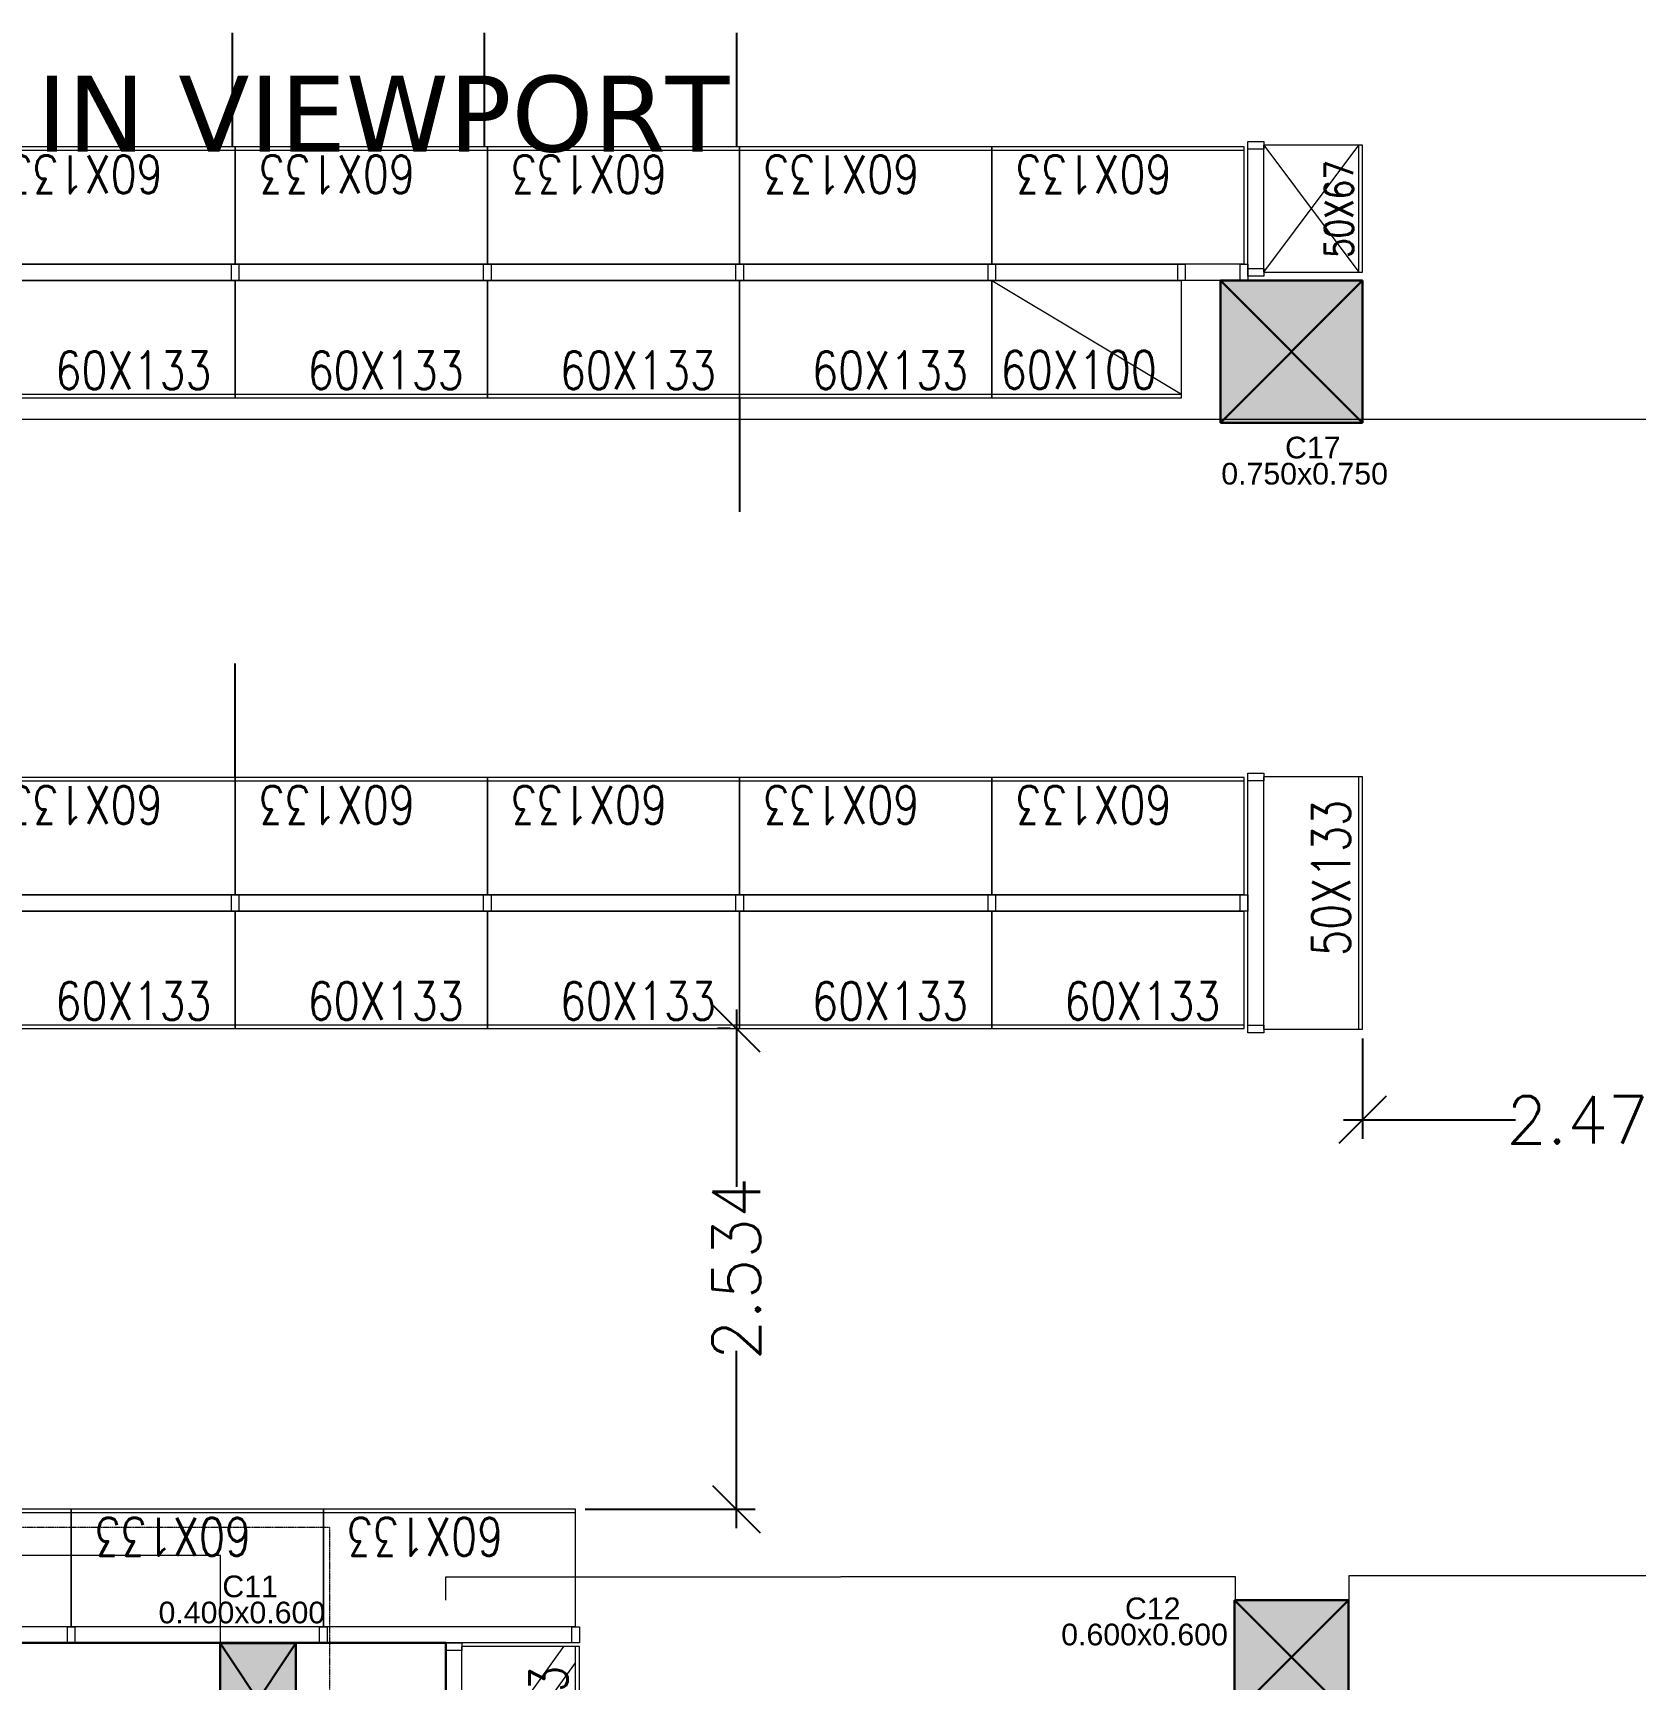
# Model space of a CAD drawing. Header units: inches. Extents: x 6 to 183294, y -48183 to 78918.
# Drawn here: x 141178 to 149626, y 41100 to 49781 of the extents above; entities that cross this region are included whole.
import ezdxf
from ezdxf.enums import TextEntityAlignment as Align

# ---------------------------------------------------------------- set-up
doc = ezdxf.new("R2010")
doc.units = ezdxf.units.IN
doc.header["$MEASUREMENT"] = 0
doc.header["$PDMODE"] = 35
doc.linetypes.add('PHANTOM2', pattern=[1.25, 0.625, -0.125, 0.125, -0.125, 0.125, -0.125])
for name, color, linetype, lineweight in [('Category', 8, 'Continuous', 0), ('DIM', 8, 'Continuous', 0), ('MUEBLES', 8, 'Continuous', 0), ('RACKS CORE & NON-CORE', 8, 'Continuous', 0), ('SDA_COL NO. DETAILS', 8, 'Continuous', 0), ('SDA_DETAIL MARKER', 8, 'PHANTOM2', 0), ('SDA_DIM', 8, 'Continuous', 5), ('SDA_RCC', 1, 'Continuous', 30), ('SDA_WALL', 7, 'Continuous', 30)]:
    doc.layers.add(name, color=color, linetype=linetype, lineweight=lineweight)
doc.layers.add('S-COLUMN', color=1, linetype='Continuous')
doc.styles.add('AR', font='arial.ttf')
doc.styles.add('arial', font='verdana.ttf')
doc.styles.add('ROMANS', font='simplex.shx', dxfattribs={"width": 0.7})
doc.styles.get("Standard").update_dxf_attribs({"font": 'txt.shx'})
doc.dimstyles.new('1-10', dxfattribs={"dimscale": 0.15, "dimtxt": 2.5, "dimasz": 2.5, "dimexe": 1, "dimexo": 0.5, "dimgap": 0.09, "dimtad": 0, "dimdec": 3, "dimzin": 0, "dimdsep": 46, "dimtxsty": 'Standard', "dimblk": 'OBLIQUE', "dimcen": 2.5, "dimdle": 1, "dimadec": 0, "dimazin": 0, "dimtfac": 1, "dimtdec": 3, "dimtofl": 0, "dimtmove": 0, "dimatfit": 3, "dimfxl": 0, "dimtolj": 1, "dimtzin": 0, "dimarcsym": 0})
doc.dimstyles.new('SDA-100', dxfattribs={"dimtxt": 0.2, "dimasz": 0.18, "dimexe": 0.18, "dimexo": 0.0625, "dimgap": 0.015, "dimtad": 0, "dimzin": 0, "dimdsep": 46, "dimtxsty": 'Standard', "dimblk": 'ARCHTICK', "dimcen": 0.09, "dimclrd": 27, "dimclre": 27, "dimclrt": 21, "dimadec": 0, "dimazin": 0, "dimtfac": 1, "dimtofl": 0, "dimtmove": 1, "dimatfit": 3, "dimfxl": 0, "dimtolj": 1, "dimtzin": 0, "dimlwd": -1, "dimlwe": -1, "dimarcsym": 0})

# ---------------------------------------------------------------- blocks, each defined once
blk = doc.blocks.new('COL NOS DETAIL 9 JUNE')
at = {"layer": 'SDA_COL NO. DETAILS', "ltscale": 0.8, "style": 'AR'}
for s, p in [('C17', (73.6635, -113.424, 198.9127)), ('0.750x0.750', (73.3272, -113.5618, 198.9127)), ('C11', (68.0598, -119.4298)), ('0.400x0.600', (67.7234, -119.5676)), ('C12', (72.8194, -119.5457, 198.9127)), ('0.600x0.600', (72.4831, -119.6836, 198.9127))]:
    blk.add_text(s, height=0.1143, dxfattribs=at).set_placement(p, align=Align.TOP_LEFT)
blk = doc.blocks.new('_ArchTick')
at = {"color": 0, "const_width": 0.15}
blk.add_lwpolyline([(-0.5, -0.5), (0.5, 0.5)], dxfattribs=at)
blk = doc.blocks.new('*D693')
at = {"layer": 'Defpoints', "color": 0}
for p in [(142168, 41751.7), (139469.2, 41289.8), (142168, 41289.8)]:
    blk.add_point(p, dxfattribs=at)
at = {"layer": 'SDA_DIM', "color": 27}
for p, q in [((139469.2, 41289.9), (139469.2, 41751.8)), ((139469.2, 41751.7), (140818, 41751.7)), ((142168, 41751.7), (140819.2, 41751.7)), ((142168, 41289.9), (142168, 41751.8))]:
    blk.add_line(p, q, dxfattribs=at)
at = {"layer": 'SDA_DIM', "color": 27, "xscale": 0.18, "yscale": 0.18, "zscale": 0.18, "rotation": 180}
blk.add_blockref('_ArchTick', (139469.2, 41751.7), dxfattribs=at)
at = {"layer": 'SDA_DIM', "color": 27, "xscale": 0.18, "yscale": 0.18, "zscale": 0.18}
blk.add_blockref('_ArchTick', (142168, 41751.7), dxfattribs=at)
at = {"layer": 'SDA_DIM', "color": 21, "insert": (140818.6, 41751.7), "char_height": 0.2, "attachment_point": 5}
blk.add_mtext('\\A1;2698.81', dxfattribs=at)
blk = doc.blocks.new('*D733')
at = {"layer": 'Defpoints', "color": 0}
for p in [(157430.1, 47742.6), (121659.7, 47654.1), (157430.1, 47569.8)]:
    blk.add_point(p, dxfattribs=at)
at = {"layer": 'SDA_DIM', "color": 27}
for p, q in [((121659.7, 47654.1), (121659.7, 47742.7)), ((121659.7, 47742.6), (139544.2, 47742.6)), ((157430.1, 47742.6), (139545.6, 47742.6)), ((157430.1, 47569.9), (157430.1, 47742.7))]:
    blk.add_line(p, q, dxfattribs=at)
at = {"layer": 'SDA_DIM', "color": 27, "xscale": 0.18, "yscale": 0.18, "zscale": 0.18, "rotation": 180}
blk.add_blockref('_ArchTick', (121659.7, 47742.6), dxfattribs=at)
at = {"layer": 'SDA_DIM', "color": 27, "xscale": 0.18, "yscale": 0.18, "zscale": 0.18}
blk.add_blockref('_ArchTick', (157430.1, 47742.6), dxfattribs=at)
at = {"layer": 'SDA_DIM', "color": 21, "insert": (139544.9, 47742.6), "char_height": 0.2, "attachment_point": 5}
blk.add_mtext('\\A1;35770.41', dxfattribs=at)
blk = doc.blocks.new('*D780')
at = {"layer": 'Defpoints', "color": 0}
for p in [(143355, 41639.3), (143355, 41515.6), (147519.2, 41515.6)]:
    blk.add_point(p, dxfattribs=at)
at = {"layer": 'SDA_DIM', "color": 27}
for p, q in [((143355, 41515.7), (143355, 41639.4)), ((143355, 41639.3), (145436.5, 41639.3)), ((147519.2, 41639.3), (145437.7, 41639.3)), ((147519.2, 41515.7), (147519.2, 41639.4))]:
    blk.add_line(p, q, dxfattribs=at)
at = {"layer": 'SDA_DIM', "color": 27, "xscale": 0.18, "yscale": 0.18, "zscale": 0.18, "rotation": 180}
blk.add_blockref('_ArchTick', (143355, 41639.3), dxfattribs=at)
at = {"layer": 'SDA_DIM', "color": 27, "xscale": 0.18, "yscale": 0.18, "zscale": 0.18}
blk.add_blockref('_ArchTick', (147519.2, 41639.3), dxfattribs=at)
at = {"layer": 'SDA_DIM', "color": 21, "insert": (145437.1, 41639.3), "char_height": 0.2, "attachment_point": 5}
blk.add_mtext('\\A1;4164.22', dxfattribs=at)
blk = doc.blocks.new('*D781')
at = {"layer": 'Defpoints', "color": 0}
for p in [(152745, 41645.4), (148119.2, 41515.6), (152745, 41290)]:
    blk.add_point(p, dxfattribs=at)
at = {"layer": 'SDA_DIM', "color": 27}
for p, q in [((148119.2, 41515.7), (148119.2, 41645.5)), ((148119.2, 41645.4), (150431.5, 41645.4)), ((152745, 41645.4), (150432.7, 41645.4)), ((152745, 41290), (152745, 41645.5))]:
    blk.add_line(p, q, dxfattribs=at)
at = {"layer": 'SDA_DIM', "color": 27, "xscale": 0.18, "yscale": 0.18, "zscale": 0.18, "rotation": 180}
blk.add_blockref('_ArchTick', (148119.2, 41645.4), dxfattribs=at)
at = {"layer": 'SDA_DIM', "color": 27, "xscale": 0.18, "yscale": 0.18, "zscale": 0.18}
blk.add_blockref('_ArchTick', (152745, 41645.4), dxfattribs=at)
at = {"layer": 'SDA_DIM', "color": 21, "insert": (150432.1, 41645.4), "char_height": 0.2, "attachment_point": 5}
blk.add_mtext('\\A1;4625.78', dxfattribs=at)
blk = doc.blocks.new('column')
at = {"layer": 'SDA_RCC'}
h = blk.add_hatch(color=252, dxfattribs=at)
h.dxf.hatch_style = 1
h.paths.add_polyline_path([(-0.5, 0.5), (-0.5, -0.5), (0.5, -0.5), (0.5, 0.5)])
for p, q in [((-0.5, 0.5), (-0.5, -0.5)), ((0.5, 0.5), (-0.5, 0.5)), ((-0.5, -0.5), (0.5, 0.5)), ((0.5, -0.5), (-0.5, 0.5)), ((0.5, -0.5), (0.5, 0.5)), ((-0.5, -0.5), (0.5, -0.5))]:
    blk.add_line(p, q, dxfattribs=at)
blk = doc.blocks.new('NEW COLS 9 JUNE')
at = {"layer": 'S-COLUMN'}
for p, xscale, yscale in [((73.7021, -112.9748, -197.598), 0.75, 0.7504197736397487), ((73.7021, -119.86, -197.598), 0.6000000000000227, 0.600419773639743), ((68.2526, -120.0854, -197.598), 0.3999999999999773, 0.5999999999999943)]:
    blk.add_blockref('column', p, dxfattribs=dict(at, xscale=xscale, yscale=yscale))
blk = doc.blocks.new('*U502')
at = {"color": 150}
for p, q in [((20, 0), (850, 0)), ((20, -85), (850, -85)), ((20, -85), (20, -705)), ((850, -705), (850, -85)), ((20, -685), (850, -685)), ((20, -705), (850, -705))]:
    blk.add_line(p, q, dxfattribs=at)
for p, q in [((105.3, -85), (850, -623.3)), ((20, -146.7), (764.7, -685))]:
    blk.add_line(p, q)
for points in [[(40, 0), (40, -85), (0, -85), (0, 0)], [(870, 0), (870, -85), (830, -85), (830, 0)]]:
    blk.add_lwpolyline(points, close=True, dxfattribs=at)
at = {"style": 'ROMANS', "width": 0.8}
blk.add_text('60X83', height=200, dxfattribs=at).set_placement((62.8, -642.2))
blk = doc.blocks.new('*U501')
at = {"color": 150, "true_color": 0x007af5}
for p, q in [((20, 0), (1350, 0)), ((20, -85), (1350, -85)), ((20, -85), (20, -705)), ((1350, -705), (1350, -85)), ((20, -685), (1350, -685)), ((20, -705), (1350, -705))]:
    blk.add_line(p, q, dxfattribs=at)
for points in [[(40, 0), (40, -85), (0, -85), (0, 0)], [(1370, 0), (1370, -85), (1330, -85), (1330, 0)]]:
    blk.add_lwpolyline(points, close=True, dxfattribs=at)
at = {"style": 'ROMANS', "width": 0.8}
blk.add_text('60X133', height=200, dxfattribs=at).set_placement((402.3, -659.2))
blk = doc.blocks.new('*U510')
at = {"color": 1, "lineweight": 5, "ltscale": 0.025, "true_color": 0xeb0000}
for p, q in [((20, -85), (20, -605)), ((1350, -605), (1350, -85)), ((20, -585), (1350, -585)), ((20, -605), (1350, -605))]:
    blk.add_line(p, q, dxfattribs=at)
at = {"layer": 'MUEBLES', "color": 42, "lineweight": 5, "true_color": 0xe08b0b}
for p, q in [((20, 0), (1350, 0)), ((20, -85), (1350, -85))]:
    blk.add_line(p, q, dxfattribs=at)
for points in [[(40, 0), (40, -85), (0, -85), (0, 0)], [(1370, 0), (1370, -85), (1330, -85), (1330, 0)]]:
    blk.add_lwpolyline(points, close=True, dxfattribs=at)
at = {"style": 'ROMANS', "width": 0.8}
blk.add_text('50X133', height=200, dxfattribs=at).set_placement((406.1, -538.8))
blk = doc.blocks.new('*U506')
at = {"color": 150}
for p, q in [((20, 0), (1020, 0)), ((20, -85), (1020, -85)), ((20, -85), (20, -705)), ((1020, -705), (1020, -85)), ((20, -685), (1020, -685)), ((20, -705), (1020, -705))]:
    blk.add_line(p, q, dxfattribs=at)
blk.add_line((20, -85), (1020, -685))
for points in [[(40, 0), (40, -85), (0, -85), (0, 0)], [(1040, 0), (1040, -85), (1000, -85), (1000, 0)]]:
    blk.add_lwpolyline(points, close=True, dxfattribs=at)
at = {"style": 'ROMANS', "width": 0.8}
blk.add_text('60X100', height=200, dxfattribs=at).set_placement((67.2, -657))
blk = doc.blocks.new('*U511')
at = {"color": 1, "lineweight": 5, "ltscale": 0.025}
for p, q in [((20, -85), (20, -605)), ((690, -605), (690, -85)), ((20, -585), (690, -585)), ((20, -605), (690, -605))]:
    blk.add_line(p, q, dxfattribs=at)
for p, q in [((20, -85), (690, -585)), ((690, -85), (20, -585))]:
    blk.add_line(p, q)
at = {"layer": 'MUEBLES', "color": 40, "lineweight": 5}
for p, q in [((20, 0), (690, 0)), ((20, -85), (690, -85))]:
    blk.add_line(p, q, dxfattribs=at)
for points in [[(40, 0), (40, -85), (0, -85), (0, 0)], [(710, 0), (710, -85), (670, -85), (670, 0)]]:
    blk.add_lwpolyline(points, close=True, dxfattribs=at)
at = {"style": 'ROMANS', "width": 0.8}
blk.add_text('50X67', height=150, dxfattribs=at).set_placement((96.1, -555.4))
blk = doc.blocks.new('_Oblique')
at = {"color": 0, "linetype": 'ByBlock', "lineweight": -2}
blk.add_line((-0.5, -0.5), (0.5, 0.5), dxfattribs=at)
blk = doc.blocks.new('*D521')
at = {"layer": 'Defpoints', "color": 0, "transparency": 16777216}
for p in [(-0.0001, -12.272), (2.4793, -12.4381, 197.598), (2.4793, -12.7512)]:
    blk.add_point(p, dxfattribs=at)
at = {"layer": 'DIM', "color": 0, "lineweight": -2, "transparency": 16777216}
for p, q in [((-0.0001, -12.322), (-0.0001, -12.8512)), ((2.4793, -12.4881), (2.4793, -12.8512)), ((-0.1001, -12.7512), (0.8064, -12.7512)), ((2.5793, -12.7512), (1.6728, -12.7512))]:
    blk.add_line(p, q, dxfattribs=at)
at = {"layer": 'DIM', "color": 0, "lineweight": -2, "transparency": 16777216, "xscale": 0.25, "yscale": 0.25, "zscale": 0.25, "rotation": 180}
blk.add_blockref('_Oblique', (-0.0001, -12.7512), dxfattribs=at)
at = {"layer": 'DIM', "color": 0, "lineweight": -2, "transparency": 16777216, "xscale": 0.25, "yscale": 0.25, "zscale": 0.25}
blk.add_blockref('_Oblique', (2.4793, -12.7512), dxfattribs=at)
at = {"layer": 'DIM', "color": 0, "lineweight": -3, "transparency": 16777216, "insert": (1.2396, -12.7512), "char_height": 0.25, "attachment_point": 5}
blk.add_mtext('\\A1;2.479', dxfattribs=at)
blk = doc.blocks.new('*D547')
at = {"layer": 'Defpoints', "color": 0, "transparency": 16777216}
for p in [(-3.3023, -12.2695), (-3.2851, -12.2695), (-4.1497, -14.8038, 98.799)]:
    blk.add_point(p, dxfattribs=at)
at = {"layer": 'DIM', "color": 0, "lineweight": -2, "transparency": 16777216}
for p, q in [((-3.3023, -12.1695), (-3.3023, -13.1042)), ((-3.3351, -12.2695), (-3.4023, -12.2695)), ((-3.3023, -14.9038), (-3.3023, -13.9691)), ((-4.0997, -14.8038), (-3.2023, -14.8038))]:
    blk.add_line(p, q, dxfattribs=at)
at = {"layer": 'DIM', "color": 0, "lineweight": -2, "transparency": 16777216, "xscale": 0.25, "yscale": 0.25, "zscale": 0.25}
for p, rotation in [((-3.3023, -12.2695), 90), ((-3.3023, -14.8038), 270)]:
    blk.add_blockref('_Oblique', p, dxfattribs=dict(at, rotation=rotation))
at = {"layer": 'DIM', "color": 0, "lineweight": -3, "transparency": 16777216, "insert": (-3.3023, -13.5366), "char_height": 0.25, "attachment_point": 5, "rotation": 90}
blk.add_mtext('\\A1;2.534', dxfattribs=at)
blk = doc.blocks.new('gr cat')
at = {"layer": 'Category', "lineweight": -3}
for p, q in [((-5.9597, -7.6186, 197.598), (-5.9597, -7.0186, 197.598)), ((-4.6297, -7.6186, 197.598), (-4.6297, -7.0186, 197.598)), ((-3.2997, -7.6186, 197.598), (-3.2997, -7.0186, 197.598)), ((-3.2851, -8.9436, 197.598), (-3.2851, -9.5436, 197.598)), ((-5.9451, -10.9445, 197.598), (-5.9451, -10.3445, 197.598))]:
    blk.add_line(p, q, dxfattribs=at)
at = {"layer": 'RACKS CORE & NON-CORE'}
for name, p, xscale, yscale, zscale, rotation in [('*U501', (-5.9251, -8.3236, 197.598), 0.001, 0.001, 0.001, 180), ('*U501', (-4.5951, -8.3236, 197.598), 0.001, 0.001, 0.001, 180), ('*U501', (-3.2651, -8.3236, 197.598), 0.001, 0.001, 0.001, 180), ('*U501', (-1.9351, -8.3236, 197.598), 0.001, 0.001, 0.001, 180), ('*U501', (-0.6051, -8.3236, 197.598), 0.001, 0.001, 0.001, 180), ('*U511', (-0.6051, -8.3011, 197.598), 0.001000000000000001, 0.001000000000000001, 0.001000000000000001, 90), ('*U510', (-0.6051, -12.292, 197.598), 0.001000000000000001, 0.001000000000000001, 0.001000000000000001, 90), ('*U501', (-5.9251, -11.6495, 197.598), 0.001, 0.001, 0.001, 180), ('*U501', (-4.5951, -11.6495, 197.598), 0.001, 0.001, 0.001, 180), ('*U501', (-3.2651, -11.6495, 197.598), 0.001, 0.001, 0.001, 180), ('*U501', (-1.9351, -11.6495, 197.598), 0.001, 0.001, 0.001, 180), ('*U501', (-0.6051, -11.6495, 197.598), 0.001, 0.001, 0.001, 180), ('*U501', (-6.7897, -15.5088, 296.397), 0.001, 0.001, 0.001, 180), ('*U501', (-5.4597, -15.5088, 296.397), 0.001, 0.001, 0.001, 180), ('*U501', (-4.1297, -15.5088, 296.397), 0.001, 0.001, 0.001, 180), ('*U502', (-4.8347, -16.3788, 296.397), 0.001000000000000001, 0.001000000000000001, 0.001000000000000001, 90)]:
    blk.add_blockref(name, p, dxfattribs=dict(at, xscale=xscale, yscale=yscale, zscale=zscale, rotation=rotation))
at = {"layer": 'RACKS CORE & NON-CORE', "xscale": 0.001, "yscale": 0.001, "zscale": 0.001}
for name, p in [('*U501', (-7.2951, -8.2386, 197.598)), ('*U501', (-5.9651, -8.2386, 197.598)), ('*U501', (-4.6351, -8.2386, 197.598)), ('*U501', (-3.3051, -8.2386, 197.598)), ('*U506', (-1.9751, -8.2386, 197.598)), ('*U501', (-7.2951, -11.5645, 197.598)), ('*U501', (-5.9651, -11.5645, 197.598)), ('*U501', (-4.6351, -11.5645, 197.598)), ('*U501', (-3.3051, -11.5645, 197.598)), ('*U501', (-1.9751, -11.5645, 197.598))]:
    blk.add_blockref(name, p, dxfattribs=at)
at = {"layer": 'DIM', "lineweight": -3}
dim = blk.add_linear_dim(base=(-3.3023, -12.2695, 197.598), p1=(-4.1497, -14.8038, 296.397), p2=(-3.2851, -12.2695, 197.598), angle=90, dimstyle='1-10', override={"dimscale": 0.1}, dxfattribs=at)
dim.commit()
dim.dimension.update_dxf_attribs({"geometry": '*D547', "text_midpoint": (-3.3023, -13.5366, 197.598)})
dim = blk.add_linear_dim(base=(2.4793, -12.7512, 197.598), p1=(-0.0001, -12.272, 197.598), p2=(2.4793, -12.4381, 395.196), dimstyle='1-10', override={"dimscale": 0.1}, dxfattribs=at)
dim.commit()
dim.dimension.update_dxf_attribs({"geometry": '*D521', "text_midpoint": (1.2396, -12.7512, 197.598)})

msp = doc.modelspace()

# ---------------------------------------------------------------- linework, layer by layer
at = {"layer": 'SDA_DETAIL MARKER', "elevation": -98334.873}
msp.add_lwpolyline([(134240.85, 41900.679), (142741.818, 41900.679), (142741.818, 36218.19), (134240.85, 36218.19)], close=True, dxfattribs=at)
at = {"layer": 'SDA_WALL', "elevation": -197133.873}
for points in [[(136964.979, 41289.968), (142364.979, 41289.968)], [(142364.979, 41289.968), (143354.979, 41289.968), (143354.979, 36789.968)]]:
    msp.add_lwpolyline(points, dxfattribs=at)

# ---------------------------------------------------------------- block references
at = {"color": 2, "xscale": 1000, "yscale": 1000, "zscale": 1000}
msp.add_blockref('gr cat', (148189.581, 56799.358, -295932.873), dxfattribs=at)
at = {"layer": 'S-COLUMN', "xscale": 1000, "yscale": 1000, "zscale": 1000}
msp.add_blockref('NEW COLS 9 JUNE', (74112.478, 161074.76, -98334.873), dxfattribs=at)
at = {"layer": 'SDA_COL NO. DETAILS', "xscale": 1000, "yscale": 1000, "zscale": 1000}
msp.add_blockref('COL NOS DETAIL 9 JUNE', (74117.099, 161075.37, -98334.873), dxfattribs=at)

# ---------------------------------------------------------------- texts
at = {"layer": 'Defpoints', "style": 'arial'}
msp.add_text('KINDLY VIEW SITE PLAN IN VIEWPORT', height=400, dxfattribs=at).set_placement((134464, 49155.401, -377843.156))

# ---------------------------------------------------------------- dimensions: what is measured, and where the dimension line sits
at = {"layer": 'SDA_DIM'}
for base, p1, p2, picture, middle in [((157430.094, 47742.554, -98334.873), (121659.682, 47654.066, -98334.873), (157430.094, 47569.813, -197133.873), '*D733', (139544.888, 47742.554, -98334.873)), ((143354.979, 41639.268, -98334.873), (147519.202, 41515.598, -295932.873), (143354.979, 41515.598, -98334.873), '*D780', (145437.09, 41639.268, -98334.873)), ((152744.979, 41645.354, -98334.873), (148119.202, 41515.598, -295932.873), (152744.979, 41289.968, -98334.873), '*D781', (150432.09, 41645.354, -98334.873))]:
    dim = msp.add_linear_dim(base=base, p1=p1, p2=p2, dimstyle='SDA-100', dxfattribs=at)
    dim.commit()
    dim.dimension.update_dxf_attribs({"geometry": picture, "text_midpoint": middle})
dim = msp.add_aligned_dim(p1=(139469.202, 41289.792, -295932.873), p2=(142168.009, 41289.792, -295932.873), distance=461.858, dimstyle='SDA-100', dxfattribs=at)
dim.commit()
dim.dimension.update_dxf_attribs({"geometry": '*D693', "text_midpoint": (140818.605, 41751.651, -98334.873)})

doc.saveas('drawing.dxf')
